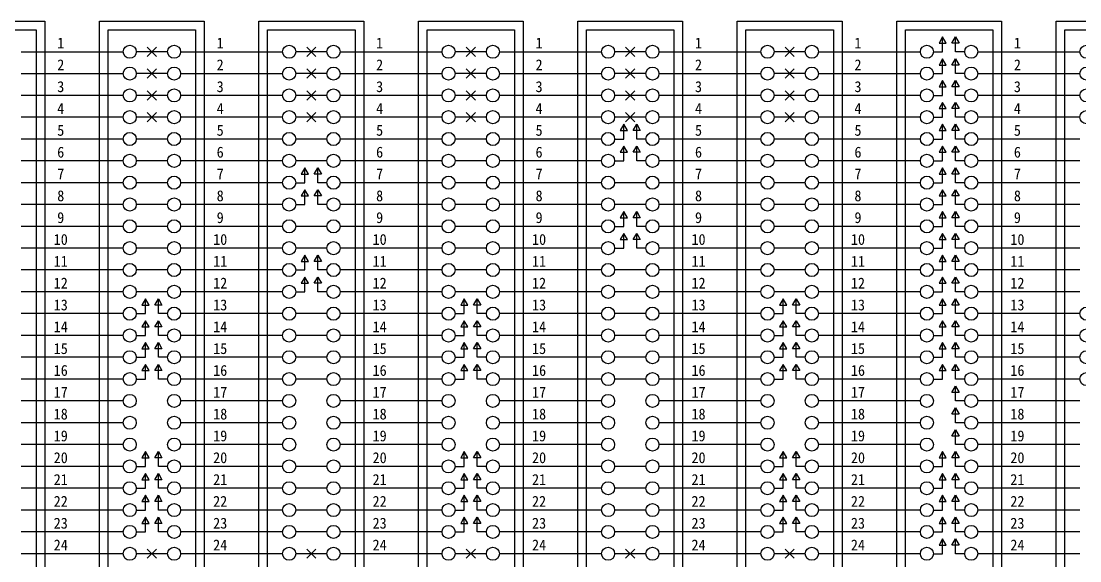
# Model space of a CAD drawing. Extents: x 10526 to 11696, y -1080 to -247.
# Drawn here: x 11138.1 to 11429, y -552.8 to -404.4 of the extents above; entities that cross this region are included whole.
import ezdxf
from ezdxf.enums import TextEntityAlignment as Align

# ---------------------------------------------------------------- set-up
doc = ezdxf.new("R2010")
doc.units = 0
doc.header["$LTSCALE"] = 10
doc.header["$MEASUREMENT"] = 0
for name, color, linetype in [('TN-CABL', 4, 'Continuous'), ('TN-TABL', 3, 'Continuous'), ('TN-TEXT', 3, 'Continuous')]:
    doc.layers.add(name, color=color, linetype=linetype)
doc.styles.get("Standard").update_dxf_attribs({"font": 'GulimChe.ttf'})

msp = doc.modelspace()

# ---------------------------------------------------------------- linework, layer by layer
at = {"layer": 'TN-CABL', "ltscale": 1.5}
for points in [[(11388.76, -412.85), (11391.28, -412.85), (11391.28, -408.79)], [(11397.35, -412.85), (11394.83, -412.85), (11394.83, -408.79)], [(11172.79, -411.57), (11175.33, -414.12)], [(11175.33, -411.57), (11172.79, -414.12)], [(11216.59, -411.57), (11219.13, -414.12)], [(11219.13, -411.57), (11216.59, -414.12)], [(11260.38, -411.57), (11262.93, -414.12)], [(11262.93, -411.57), (11260.38, -414.12)], [(11304.18, -411.57), (11306.73, -414.12)], [(11306.73, -411.57), (11304.18, -414.12)], [(11347.98, -411.57), (11350.53, -414.12)], [(11350.53, -411.57), (11347.98, -414.12)], [(11388.76, -418.85), (11391.28, -418.85), (11391.28, -414.79)], [(11397.35, -418.85), (11394.83, -418.85), (11394.83, -414.79)], [(11172.79, -417.57), (11175.33, -420.12)], [(11175.33, -417.57), (11172.79, -420.12)], [(11216.59, -417.57), (11219.13, -420.12)], [(11219.13, -417.57), (11216.59, -420.12)], [(11260.38, -417.57), (11262.93, -420.12)], [(11262.93, -417.57), (11260.38, -420.12)], [(11304.18, -417.57), (11306.73, -420.12)], [(11306.73, -417.57), (11304.18, -420.12)], [(11347.98, -417.57), (11350.53, -420.12)], [(11350.53, -417.57), (11347.98, -420.12)], [(11388.76, -424.85), (11391.28, -424.85), (11391.28, -420.79)], [(11397.35, -424.85), (11394.83, -424.85), (11394.83, -420.79)], [(11172.79, -423.57), (11175.33, -426.12)], [(11175.33, -423.57), (11172.79, -426.12)], [(11216.59, -423.57), (11219.13, -426.12)], [(11219.13, -423.57), (11216.59, -426.12)], [(11260.38, -423.57), (11262.93, -426.12)], [(11262.93, -423.57), (11260.38, -426.12)], [(11304.18, -423.57), (11306.73, -426.12)], [(11306.73, -423.57), (11304.18, -426.12)], [(11347.98, -423.57), (11350.53, -426.12)], [(11350.53, -423.57), (11347.98, -426.12)], [(11388.76, -430.85), (11391.28, -430.85), (11391.28, -426.79)], [(11397.35, -430.85), (11394.83, -430.85), (11394.83, -426.79)], [(11172.79, -429.57), (11175.33, -432.12)], [(11175.33, -429.57), (11172.79, -432.12)], [(11216.59, -429.57), (11219.13, -432.12)], [(11219.13, -429.57), (11216.59, -432.12)], [(11260.38, -429.57), (11262.93, -432.12)], [(11262.93, -429.57), (11260.38, -432.12)], [(11304.18, -429.57), (11306.73, -432.12)], [(11306.73, -429.57), (11304.18, -432.12)], [(11347.98, -429.57), (11350.53, -432.12)], [(11350.53, -429.57), (11347.98, -432.12)], [(11301.16, -436.85), (11303.68, -436.85), (11303.68, -432.79)], [(11309.75, -436.85), (11307.23, -436.85), (11307.23, -432.79)], [(11388.76, -436.85), (11391.28, -436.85), (11391.28, -432.79)], [(11397.35, -436.85), (11394.83, -436.85), (11394.83, -432.79)], [(11301.16, -442.85), (11303.68, -442.85), (11303.68, -438.79)], [(11309.75, -442.85), (11307.23, -442.85), (11307.23, -438.79)], [(11388.76, -442.85), (11391.28, -442.85), (11391.28, -438.79)], [(11397.35, -442.85), (11394.83, -442.85), (11394.83, -438.79)], [(11213.56, -448.85), (11216.08, -448.85), (11216.08, -444.79)], [(11222.15, -448.85), (11219.63, -448.85), (11219.63, -444.79)], [(11388.76, -448.85), (11391.28, -448.85), (11391.28, -444.79)], [(11397.35, -448.85), (11394.83, -448.85), (11394.83, -444.79)], [(11213.56, -454.85), (11216.08, -454.85), (11216.08, -450.79)], [(11222.15, -454.85), (11219.63, -454.85), (11219.63, -450.79)], [(11388.76, -454.85), (11391.28, -454.85), (11391.28, -450.79)], [(11397.35, -454.85), (11394.83, -454.85), (11394.83, -450.79)], [(11301.16, -460.85), (11303.68, -460.85), (11303.68, -456.79)], [(11309.75, -460.85), (11307.23, -460.85), (11307.23, -456.79)], [(11388.76, -460.85), (11391.28, -460.85), (11391.28, -456.79)], [(11397.35, -460.85), (11394.83, -460.85), (11394.83, -456.79)], [(11301.16, -466.85), (11303.68, -466.85), (11303.68, -462.79)], [(11309.75, -466.85), (11307.23, -466.85), (11307.23, -462.79)], [(11388.76, -466.85), (11391.28, -466.85), (11391.28, -462.79)], [(11397.35, -466.85), (11394.83, -466.85), (11394.83, -462.79)], [(11213.56, -472.85), (11216.08, -472.85), (11216.08, -468.79)], [(11222.15, -472.85), (11219.63, -472.85), (11219.63, -468.79)], [(11388.76, -472.85), (11391.28, -472.85), (11391.28, -468.79)], [(11397.35, -472.85), (11394.83, -472.85), (11394.83, -468.79)], [(11213.56, -478.85), (11216.08, -478.85), (11216.08, -474.79)], [(11222.15, -478.85), (11219.63, -478.85), (11219.63, -474.79)], [(11388.76, -478.85), (11391.28, -478.85), (11391.28, -474.79)], [(11397.35, -478.85), (11394.83, -478.85), (11394.83, -474.79)], [(11169.76, -484.85), (11172.28, -484.85), (11172.28, -480.79)], [(11178.35, -484.85), (11175.83, -484.85), (11175.83, -480.79)], [(11257.36, -484.85), (11259.88, -484.85), (11259.88, -480.79)], [(11265.95, -484.85), (11263.43, -484.85), (11263.43, -480.79)], [(11344.96, -484.85), (11347.48, -484.85), (11347.48, -480.79)], [(11353.55, -484.85), (11351.03, -484.85), (11351.03, -480.79)], [(11388.76, -484.85), (11391.28, -484.85), (11391.28, -480.79)], [(11397.35, -484.85), (11394.83, -484.85), (11394.83, -480.79)], [(11169.76, -490.85), (11172.28, -490.85), (11172.28, -486.79)], [(11178.35, -490.85), (11175.83, -490.85), (11175.83, -486.79)], [(11257.36, -490.85), (11259.88, -490.85), (11259.88, -486.79)], [(11265.95, -490.85), (11263.43, -490.85), (11263.43, -486.79)], [(11344.96, -490.85), (11347.48, -490.85), (11347.48, -486.79)], [(11353.55, -490.85), (11351.03, -490.85), (11351.03, -486.79)], [(11388.76, -490.85), (11391.28, -490.85), (11391.28, -486.79)], [(11397.35, -490.85), (11394.83, -490.85), (11394.83, -486.79)], [(11169.76, -496.85), (11172.28, -496.85), (11172.28, -492.79)], [(11178.35, -496.85), (11175.83, -496.85), (11175.83, -492.79)], [(11257.36, -496.85), (11259.88, -496.85), (11259.88, -492.79)], [(11265.95, -496.85), (11263.43, -496.85), (11263.43, -492.79)], [(11344.96, -496.85), (11347.48, -496.85), (11347.48, -492.79)], [(11353.55, -496.85), (11351.03, -496.85), (11351.03, -492.79)], [(11388.76, -496.85), (11391.28, -496.85), (11391.28, -492.79)], [(11397.35, -496.85), (11394.83, -496.85), (11394.83, -492.79)], [(11169.76, -502.85), (11172.28, -502.85), (11172.28, -498.79)], [(11178.35, -502.85), (11175.83, -502.85), (11175.83, -498.79)], [(11257.36, -502.85), (11259.88, -502.85), (11259.88, -498.79)], [(11265.95, -502.85), (11263.43, -502.85), (11263.43, -498.79)], [(11344.96, -502.85), (11347.48, -502.85), (11347.48, -498.79)], [(11353.55, -502.85), (11351.03, -502.85), (11351.03, -498.79)], [(11388.76, -502.85), (11391.28, -502.85), (11391.28, -498.79)], [(11397.35, -502.85), (11394.83, -502.85), (11394.83, -498.79)], [(11397.35, -508.85), (11394.83, -508.85), (11394.83, -504.79)], [(11397.35, -514.85), (11394.83, -514.85), (11394.83, -510.79)], [(11397.35, -520.85), (11394.83, -520.85), (11394.83, -516.79)], [(11169.76, -526.85), (11172.28, -526.85), (11172.28, -522.79)], [(11178.35, -526.85), (11175.83, -526.85), (11175.83, -522.79)], [(11257.36, -526.85), (11259.88, -526.85), (11259.88, -522.79)], [(11265.95, -526.85), (11263.43, -526.85), (11263.43, -522.79)], [(11344.96, -526.85), (11347.48, -526.85), (11347.48, -522.79)], [(11353.55, -526.85), (11351.03, -526.85), (11351.03, -522.79)], [(11388.76, -526.85), (11391.28, -526.85), (11391.28, -522.79)], [(11397.35, -526.85), (11394.83, -526.85), (11394.83, -522.79)], [(11169.76, -532.85), (11172.28, -532.85), (11172.28, -528.79)], [(11178.35, -532.85), (11175.83, -532.85), (11175.83, -528.79)], [(11257.36, -532.85), (11259.88, -532.85), (11259.88, -528.79)], [(11265.95, -532.85), (11263.43, -532.85), (11263.43, -528.79)], [(11344.96, -532.85), (11347.48, -532.85), (11347.48, -528.79)], [(11353.55, -532.85), (11351.03, -532.85), (11351.03, -528.79)], [(11388.76, -532.85), (11391.28, -532.85), (11391.28, -528.79)], [(11397.35, -532.85), (11394.83, -532.85), (11394.83, -528.79)], [(11169.76, -538.85), (11172.28, -538.85), (11172.28, -534.79)], [(11178.35, -538.85), (11175.83, -538.85), (11175.83, -534.79)], [(11257.36, -538.85), (11259.88, -538.85), (11259.88, -534.79)], [(11265.95, -538.85), (11263.43, -538.85), (11263.43, -534.79)], [(11344.96, -538.85), (11347.48, -538.85), (11347.48, -534.79)], [(11353.55, -538.85), (11351.03, -538.85), (11351.03, -534.79)], [(11388.76, -538.85), (11391.28, -538.85), (11391.28, -534.79)], [(11397.35, -538.85), (11394.83, -538.85), (11394.83, -534.79)], [(11169.76, -544.85), (11172.28, -544.85), (11172.28, -540.79)], [(11178.35, -544.85), (11175.83, -544.85), (11175.83, -540.79)], [(11257.36, -544.85), (11259.88, -544.85), (11259.88, -540.79)], [(11265.95, -544.85), (11263.43, -544.85), (11263.43, -540.79)], [(11344.96, -544.85), (11347.48, -544.85), (11347.48, -540.79)], [(11353.55, -544.85), (11351.03, -544.85), (11351.03, -540.79)], [(11388.76, -544.85), (11391.28, -544.85), (11391.28, -540.79)], [(11397.35, -544.85), (11394.83, -544.85), (11394.83, -540.79)], [(11172.79, -549.57), (11175.33, -552.12)], [(11175.33, -549.57), (11172.79, -552.12)], [(11216.59, -549.57), (11219.13, -552.12)], [(11219.13, -549.57), (11216.59, -552.12)], [(11260.38, -549.57), (11262.93, -552.12)], [(11262.93, -549.57), (11260.38, -552.12)], [(11304.18, -549.57), (11306.73, -552.12)], [(11306.73, -549.57), (11304.18, -552.12)], [(11347.98, -549.57), (11350.53, -552.12)], [(11350.53, -549.57), (11347.98, -552.12)], [(11388.76, -550.85), (11391.28, -550.85), (11391.28, -546.79)], [(11397.35, -550.85), (11394.83, -550.85), (11394.83, -546.79)]]:
    msp.add_lwpolyline(points, dxfattribs=at)
for points in [[(11391.28, -408.79), (11390.3, -410.5), (11392.27, -410.5)], [(11394.83, -408.79), (11395.82, -410.5), (11393.85, -410.5)], [(11391.28, -414.79), (11390.3, -416.5), (11392.27, -416.5)], [(11394.83, -414.79), (11395.82, -416.5), (11393.85, -416.5)], [(11391.28, -420.79), (11390.3, -422.5), (11392.27, -422.5)], [(11394.83, -420.79), (11395.82, -422.5), (11393.85, -422.5)], [(11391.28, -426.79), (11390.3, -428.5), (11392.27, -428.5)], [(11394.83, -426.79), (11395.82, -428.5), (11393.85, -428.5)], [(11303.68, -432.79), (11302.7, -434.5), (11304.67, -434.5)], [(11307.23, -432.79), (11308.22, -434.5), (11306.25, -434.5)], [(11391.28, -432.79), (11390.3, -434.5), (11392.27, -434.5)], [(11394.83, -432.79), (11395.82, -434.5), (11393.85, -434.5)], [(11303.68, -438.79), (11302.7, -440.5), (11304.67, -440.5)], [(11307.23, -438.79), (11308.22, -440.5), (11306.25, -440.5)], [(11391.28, -438.79), (11390.3, -440.5), (11392.27, -440.5)], [(11394.83, -438.79), (11395.82, -440.5), (11393.85, -440.5)], [(11216.08, -444.79), (11215.1, -446.5), (11217.07, -446.5)], [(11219.63, -444.79), (11220.62, -446.5), (11218.65, -446.5)], [(11391.28, -444.79), (11390.3, -446.5), (11392.27, -446.5)], [(11394.83, -444.79), (11395.82, -446.5), (11393.85, -446.5)], [(11216.08, -450.79), (11215.1, -452.5), (11217.07, -452.5)], [(11219.63, -450.79), (11220.62, -452.5), (11218.65, -452.5)], [(11391.28, -450.79), (11390.3, -452.5), (11392.27, -452.5)], [(11394.83, -450.79), (11395.82, -452.5), (11393.85, -452.5)], [(11303.68, -456.79), (11302.7, -458.5), (11304.67, -458.5)], [(11307.23, -456.79), (11308.22, -458.5), (11306.25, -458.5)], [(11391.28, -456.79), (11390.3, -458.5), (11392.27, -458.5)], [(11394.83, -456.79), (11395.82, -458.5), (11393.85, -458.5)], [(11303.68, -462.79), (11302.7, -464.5), (11304.67, -464.5)], [(11307.23, -462.79), (11308.22, -464.5), (11306.25, -464.5)], [(11391.28, -462.79), (11390.3, -464.5), (11392.27, -464.5)], [(11394.83, -462.79), (11395.82, -464.5), (11393.85, -464.5)], [(11216.08, -468.79), (11215.1, -470.5), (11217.07, -470.5)], [(11219.63, -468.79), (11220.62, -470.5), (11218.65, -470.5)], [(11391.28, -468.79), (11390.3, -470.5), (11392.27, -470.5)], [(11394.83, -468.79), (11395.82, -470.5), (11393.85, -470.5)], [(11216.08, -474.79), (11215.1, -476.5), (11217.07, -476.5)], [(11219.63, -474.79), (11220.62, -476.5), (11218.65, -476.5)], [(11391.28, -474.79), (11390.3, -476.5), (11392.27, -476.5)], [(11394.83, -474.79), (11395.82, -476.5), (11393.85, -476.5)], [(11172.28, -480.79), (11171.3, -482.5), (11173.27, -482.5)], [(11175.83, -480.79), (11176.82, -482.5), (11174.85, -482.5)], [(11259.88, -480.79), (11258.9, -482.5), (11260.87, -482.5)], [(11263.43, -480.79), (11264.42, -482.5), (11262.45, -482.5)], [(11347.48, -480.79), (11346.5, -482.5), (11348.47, -482.5)], [(11351.03, -480.79), (11352.02, -482.5), (11350.05, -482.5)], [(11391.28, -480.79), (11390.3, -482.5), (11392.27, -482.5)], [(11394.83, -480.79), (11395.82, -482.5), (11393.85, -482.5)], [(11172.28, -486.79), (11171.3, -488.5), (11173.27, -488.5)], [(11175.83, -486.79), (11176.82, -488.5), (11174.85, -488.5)], [(11259.88, -486.79), (11258.9, -488.5), (11260.87, -488.5)], [(11263.43, -486.79), (11264.42, -488.5), (11262.45, -488.5)], [(11347.48, -486.79), (11346.5, -488.5), (11348.47, -488.5)], [(11351.03, -486.79), (11352.02, -488.5), (11350.05, -488.5)], [(11391.28, -486.79), (11390.3, -488.5), (11392.27, -488.5)], [(11394.83, -486.79), (11395.82, -488.5), (11393.85, -488.5)], [(11172.28, -492.79), (11171.3, -494.5), (11173.27, -494.5)], [(11175.83, -492.79), (11176.82, -494.5), (11174.85, -494.5)], [(11259.88, -492.79), (11258.9, -494.5), (11260.87, -494.5)], [(11263.43, -492.79), (11264.42, -494.5), (11262.45, -494.5)], [(11347.48, -492.79), (11346.5, -494.5), (11348.47, -494.5)], [(11351.03, -492.79), (11352.02, -494.5), (11350.05, -494.5)], [(11391.28, -492.79), (11390.3, -494.5), (11392.27, -494.5)], [(11394.83, -492.79), (11395.82, -494.5), (11393.85, -494.5)], [(11172.28, -498.79), (11171.3, -500.5), (11173.27, -500.5)], [(11175.83, -498.79), (11176.82, -500.5), (11174.85, -500.5)], [(11259.88, -498.79), (11258.9, -500.5), (11260.87, -500.5)], [(11263.43, -498.79), (11264.42, -500.5), (11262.45, -500.5)], [(11347.48, -498.79), (11346.5, -500.5), (11348.47, -500.5)], [(11351.03, -498.79), (11352.02, -500.5), (11350.05, -500.5)], [(11391.28, -498.79), (11390.3, -500.5), (11392.27, -500.5)], [(11394.83, -498.79), (11395.82, -500.5), (11393.85, -500.5)], [(11394.83, -504.79), (11395.82, -506.5), (11393.85, -506.5)], [(11394.83, -510.79), (11395.82, -512.5), (11393.85, -512.5)], [(11394.83, -516.79), (11395.82, -518.5), (11393.85, -518.5)], [(11172.28, -522.79), (11171.3, -524.5), (11173.27, -524.5)], [(11175.83, -522.79), (11176.82, -524.5), (11174.85, -524.5)], [(11259.88, -522.79), (11258.9, -524.5), (11260.87, -524.5)], [(11263.43, -522.79), (11264.42, -524.5), (11262.45, -524.5)], [(11347.48, -522.79), (11346.5, -524.5), (11348.47, -524.5)], [(11351.03, -522.79), (11352.02, -524.5), (11350.05, -524.5)], [(11391.28, -522.79), (11390.3, -524.5), (11392.27, -524.5)], [(11394.83, -522.79), (11395.82, -524.5), (11393.85, -524.5)], [(11172.28, -528.79), (11171.3, -530.5), (11173.27, -530.5)], [(11175.83, -528.79), (11176.82, -530.5), (11174.85, -530.5)], [(11259.88, -528.79), (11258.9, -530.5), (11260.87, -530.5)], [(11263.43, -528.79), (11264.42, -530.5), (11262.45, -530.5)], [(11347.48, -528.79), (11346.5, -530.5), (11348.47, -530.5)], [(11351.03, -528.79), (11352.02, -530.5), (11350.05, -530.5)], [(11391.28, -528.79), (11390.3, -530.5), (11392.27, -530.5)], [(11394.83, -528.79), (11395.82, -530.5), (11393.85, -530.5)], [(11172.28, -534.79), (11171.3, -536.5), (11173.27, -536.5)], [(11175.83, -534.79), (11176.82, -536.5), (11174.85, -536.5)], [(11259.88, -534.79), (11258.9, -536.5), (11260.87, -536.5)], [(11263.43, -534.79), (11264.42, -536.5), (11262.45, -536.5)], [(11347.48, -534.79), (11346.5, -536.5), (11348.47, -536.5)], [(11351.03, -534.79), (11352.02, -536.5), (11350.05, -536.5)], [(11391.28, -534.79), (11390.3, -536.5), (11392.27, -536.5)], [(11394.83, -534.79), (11395.82, -536.5), (11393.85, -536.5)], [(11172.28, -540.79), (11171.3, -542.5), (11173.27, -542.5)], [(11175.83, -540.79), (11176.82, -542.5), (11174.85, -542.5)], [(11259.88, -540.79), (11258.9, -542.5), (11260.87, -542.5)], [(11263.43, -540.79), (11264.42, -542.5), (11262.45, -542.5)], [(11347.48, -540.79), (11346.5, -542.5), (11348.47, -542.5)], [(11351.03, -540.79), (11352.02, -542.5), (11350.05, -542.5)], [(11391.28, -540.79), (11390.3, -542.5), (11392.27, -542.5)], [(11394.83, -540.79), (11395.82, -542.5), (11393.85, -542.5)], [(11391.28, -546.79), (11390.3, -548.5), (11392.27, -548.5)], [(11394.83, -546.79), (11395.82, -548.5), (11393.85, -548.5)]]:
    msp.add_lwpolyline(points, close=True, dxfattribs=at)
at = {"layer": 'TN-CABL', "flags": 128}
for points in [[(11138.15, -412.85), (11166.17, -412.85)], [(11178.35, -412.85), (11169.76, -412.85)], [(11181.95, -412.85), (11209.97, -412.85)], [(11222.15, -412.85), (11213.56, -412.85)], [(11225.75, -412.85), (11253.77, -412.85)], [(11265.95, -412.85), (11257.36, -412.85)], [(11269.55, -412.85), (11297.57, -412.85)], [(11309.75, -412.85), (11301.16, -412.85)], [(11313.35, -412.85), (11341.37, -412.85)], [(11353.55, -412.85), (11344.96, -412.85)], [(11357.15, -412.85), (11385.17, -412.85)], [(11400.95, -412.85), (11428.97, -412.85)], [(11138.15, -418.85), (11166.17, -418.85)], [(11178.35, -418.85), (11169.76, -418.85)], [(11181.95, -418.85), (11209.97, -418.85)], [(11222.15, -418.85), (11213.56, -418.85)], [(11225.75, -418.85), (11253.77, -418.85)], [(11265.95, -418.85), (11257.36, -418.85)], [(11269.55, -418.85), (11297.57, -418.85)], [(11309.75, -418.85), (11301.16, -418.85)], [(11313.35, -418.85), (11341.37, -418.85)], [(11353.55, -418.85), (11344.96, -418.85)], [(11357.15, -418.85), (11385.17, -418.85)], [(11400.95, -418.85), (11428.97, -418.85)], [(11166.17, -424.85), (11138.15, -424.85)], [(11178.35, -424.85), (11169.76, -424.85)], [(11209.97, -424.85), (11181.95, -424.85)], [(11222.15, -424.85), (11213.56, -424.85)], [(11253.77, -424.85), (11225.75, -424.85)], [(11265.95, -424.85), (11257.36, -424.85)], [(11297.57, -424.85), (11269.55, -424.85)], [(11309.75, -424.85), (11301.16, -424.85)], [(11341.37, -424.85), (11313.35, -424.85)], [(11353.55, -424.85), (11344.96, -424.85)], [(11385.17, -424.85), (11357.15, -424.85)], [(11428.97, -424.85), (11400.95, -424.85)], [(11166.17, -430.85), (11138.15, -430.85)], [(11178.35, -430.85), (11169.76, -430.85)], [(11209.97, -430.85), (11181.95, -430.85)], [(11222.15, -430.85), (11213.56, -430.85)], [(11253.77, -430.85), (11225.75, -430.85)], [(11265.95, -430.85), (11257.36, -430.85)], [(11297.57, -430.85), (11269.55, -430.85)], [(11309.75, -430.85), (11301.16, -430.85)], [(11341.37, -430.85), (11313.35, -430.85)], [(11353.55, -430.85), (11344.96, -430.85)], [(11385.17, -430.85), (11357.15, -430.85)], [(11428.97, -430.85), (11400.95, -430.85)], [(11166.17, -436.85), (11138.15, -436.85)], [(11178.35, -436.85), (11169.76, -436.85)], [(11209.97, -436.85), (11181.95, -436.85)], [(11222.15, -436.85), (11213.56, -436.85)], [(11253.77, -436.85), (11225.75, -436.85)], [(11265.95, -436.85), (11257.36, -436.85)], [(11297.57, -436.85), (11269.55, -436.85)], [(11341.37, -436.85), (11313.35, -436.85)], [(11353.55, -436.85), (11344.96, -436.85)], [(11385.17, -436.85), (11357.15, -436.85)], [(11428.97, -436.85), (11400.95, -436.85)], [(11166.17, -442.85), (11138.15, -442.85)], [(11178.35, -442.85), (11169.76, -442.85)], [(11209.97, -442.85), (11181.95, -442.85)], [(11222.15, -442.85), (11213.56, -442.85)], [(11253.77, -442.85), (11225.75, -442.85)], [(11265.95, -442.85), (11257.36, -442.85)], [(11297.57, -442.85), (11269.55, -442.85)], [(11341.37, -442.85), (11313.35, -442.85)], [(11353.55, -442.85), (11344.96, -442.85)], [(11385.17, -442.85), (11357.15, -442.85)], [(11428.97, -442.85), (11400.95, -442.85)], [(11166.17, -448.85), (11138.15, -448.85)], [(11178.35, -448.85), (11169.76, -448.85)], [(11209.97, -448.85), (11181.95, -448.85)], [(11253.77, -448.85), (11225.75, -448.85)], [(11265.95, -448.85), (11257.36, -448.85)], [(11297.57, -448.85), (11269.55, -448.85)], [(11309.75, -448.85), (11301.16, -448.85)], [(11341.37, -448.85), (11313.35, -448.85)], [(11353.55, -448.85), (11344.96, -448.85)], [(11385.17, -448.85), (11357.15, -448.85)], [(11428.97, -448.85), (11400.95, -448.85)], [(11166.17, -454.85), (11138.15, -454.85)], [(11178.35, -454.85), (11169.76, -454.85)], [(11209.97, -454.85), (11181.95, -454.85)], [(11253.77, -454.85), (11225.75, -454.85)], [(11265.95, -454.85), (11257.36, -454.85)], [(11297.57, -454.85), (11269.55, -454.85)], [(11309.75, -454.85), (11301.16, -454.85)], [(11341.37, -454.85), (11313.35, -454.85)], [(11353.55, -454.85), (11344.96, -454.85)], [(11385.17, -454.85), (11357.15, -454.85)], [(11428.97, -454.85), (11400.95, -454.85)], [(11166.17, -460.85), (11138.15, -460.85)], [(11178.35, -460.85), (11169.76, -460.85)], [(11209.97, -460.85), (11181.95, -460.85)], [(11222.15, -460.85), (11213.56, -460.85)], [(11253.77, -460.85), (11225.75, -460.85)], [(11265.95, -460.85), (11257.36, -460.85)], [(11297.57, -460.85), (11269.55, -460.85)], [(11341.37, -460.85), (11313.35, -460.85)], [(11353.55, -460.85), (11344.96, -460.85)], [(11385.17, -460.85), (11357.15, -460.85)], [(11428.97, -460.85), (11400.95, -460.85)], [(11166.17, -466.85), (11138.15, -466.85)], [(11178.35, -466.85), (11169.76, -466.85)], [(11209.97, -466.85), (11181.95, -466.85)], [(11222.15, -466.85), (11213.56, -466.85)], [(11253.77, -466.85), (11225.75, -466.85)], [(11265.95, -466.85), (11257.36, -466.85)], [(11297.57, -466.85), (11269.55, -466.85)], [(11341.37, -466.85), (11313.35, -466.85)], [(11353.55, -466.85), (11344.96, -466.85)], [(11385.17, -466.85), (11357.15, -466.85)], [(11428.97, -466.85), (11400.95, -466.85)], [(11166.17, -472.85), (11138.15, -472.85)], [(11178.35, -472.85), (11169.76, -472.85)], [(11209.97, -472.85), (11181.95, -472.85)], [(11253.77, -472.85), (11225.75, -472.85)], [(11265.95, -472.85), (11257.36, -472.85)], [(11297.57, -472.85), (11269.55, -472.85)], [(11309.75, -472.85), (11301.16, -472.85)], [(11341.37, -472.85), (11313.35, -472.85)], [(11353.55, -472.85), (11344.96, -472.85)], [(11385.17, -472.85), (11357.15, -472.85)], [(11428.97, -472.85), (11400.95, -472.85)], [(11166.17, -478.85), (11138.15, -478.85)], [(11178.35, -478.85), (11169.76, -478.85)], [(11209.97, -478.85), (11181.95, -478.85)], [(11253.77, -478.85), (11225.75, -478.85)], [(11265.95, -478.85), (11257.36, -478.85)], [(11297.57, -478.85), (11269.55, -478.85)], [(11309.75, -478.85), (11301.16, -478.85)], [(11341.37, -478.85), (11313.35, -478.85)], [(11353.55, -478.85), (11344.96, -478.85)], [(11385.17, -478.85), (11357.15, -478.85)], [(11428.97, -478.85), (11400.95, -478.85)], [(11166.17, -484.85), (11138.15, -484.85)], [(11209.97, -484.85), (11181.95, -484.85)], [(11222.15, -484.85), (11213.56, -484.85)], [(11253.77, -484.85), (11225.75, -484.85)], [(11297.57, -484.85), (11269.55, -484.85)], [(11309.75, -484.85), (11301.16, -484.85)], [(11341.37, -484.85), (11313.35, -484.85)], [(11385.17, -484.85), (11357.15, -484.85)], [(11428.97, -484.85), (11400.95, -484.85)], [(11166.17, -490.85), (11138.15, -490.85)], [(11209.97, -490.85), (11181.95, -490.85)], [(11222.15, -490.85), (11213.56, -490.85)], [(11253.77, -490.85), (11225.75, -490.85)], [(11297.57, -490.85), (11269.55, -490.85)], [(11309.75, -490.85), (11301.16, -490.85)], [(11341.37, -490.85), (11313.35, -490.85)], [(11385.17, -490.85), (11357.15, -490.85)], [(11428.97, -490.85), (11400.95, -490.85)], [(11166.17, -496.85), (11138.15, -496.85)], [(11209.97, -496.85), (11181.95, -496.85)], [(11222.15, -496.85), (11213.56, -496.85)], [(11253.77, -496.85), (11225.75, -496.85)], [(11297.57, -496.85), (11269.55, -496.85)], [(11309.75, -496.85), (11301.16, -496.85)], [(11341.37, -496.85), (11313.35, -496.85)], [(11385.17, -496.85), (11357.15, -496.85)], [(11428.97, -496.85), (11400.95, -496.85)], [(11166.17, -502.85), (11138.15, -502.85)], [(11209.97, -502.85), (11181.95, -502.85)], [(11222.15, -502.85), (11213.56, -502.85)], [(11253.77, -502.85), (11225.75, -502.85)], [(11297.57, -502.85), (11269.55, -502.85)], [(11309.75, -502.85), (11301.16, -502.85)], [(11341.37, -502.85), (11313.35, -502.85)], [(11385.17, -502.85), (11357.15, -502.85)], [(11428.97, -502.85), (11400.95, -502.85)], [(11166.17, -508.85), (11138.15, -508.85)], [(11209.97, -508.85), (11181.95, -508.85)], [(11253.77, -508.85), (11225.75, -508.85)], [(11297.57, -508.85), (11269.55, -508.85)], [(11341.37, -508.85), (11313.35, -508.85)], [(11385.17, -508.85), (11357.15, -508.85)], [(11428.97, -508.85), (11400.95, -508.85)], [(11166.17, -514.85), (11138.15, -514.85)], [(11209.97, -514.85), (11181.95, -514.85)], [(11253.77, -514.85), (11225.75, -514.85)], [(11297.57, -514.85), (11269.55, -514.85)], [(11341.37, -514.85), (11313.35, -514.85)], [(11385.17, -514.85), (11357.15, -514.85)], [(11428.97, -514.85), (11400.95, -514.85)], [(11166.17, -520.85), (11138.15, -520.85)], [(11209.97, -520.85), (11181.95, -520.85)], [(11253.77, -520.85), (11225.75, -520.85)], [(11297.57, -520.85), (11269.55, -520.85)], [(11341.37, -520.85), (11313.35, -520.85)], [(11385.17, -520.85), (11357.15, -520.85)], [(11428.97, -520.85), (11400.95, -520.85)], [(11166.17, -526.85), (11138.15, -526.85)], [(11209.97, -526.85), (11181.95, -526.85)], [(11222.15, -526.85), (11213.56, -526.85)], [(11253.77, -526.85), (11225.75, -526.85)], [(11297.57, -526.85), (11269.55, -526.85)], [(11309.75, -526.85), (11301.16, -526.85)], [(11341.37, -526.85), (11313.35, -526.85)], [(11385.17, -526.85), (11357.15, -526.85)], [(11428.97, -526.85), (11400.95, -526.85)], [(11166.17, -532.85), (11138.15, -532.85)], [(11209.97, -532.85), (11181.95, -532.85)], [(11222.15, -532.85), (11213.56, -532.85)], [(11253.77, -532.85), (11225.75, -532.85)], [(11297.57, -532.85), (11269.55, -532.85)], [(11309.75, -532.85), (11301.16, -532.85)], [(11341.37, -532.85), (11313.35, -532.85)], [(11385.17, -532.85), (11357.15, -532.85)], [(11428.97, -532.85), (11400.95, -532.85)], [(11166.17, -538.85), (11138.15, -538.85)], [(11209.97, -538.85), (11181.95, -538.85)], [(11222.15, -538.85), (11213.56, -538.85)], [(11253.77, -538.85), (11225.75, -538.85)], [(11297.57, -538.85), (11269.55, -538.85)], [(11309.75, -538.85), (11301.16, -538.85)], [(11341.37, -538.85), (11313.35, -538.85)], [(11385.17, -538.85), (11357.15, -538.85)], [(11428.97, -538.85), (11400.95, -538.85)], [(11166.17, -544.85), (11138.15, -544.85)], [(11209.97, -544.85), (11181.95, -544.85)], [(11222.15, -544.85), (11213.56, -544.85)], [(11253.77, -544.85), (11225.75, -544.85)], [(11297.57, -544.85), (11269.55, -544.85)], [(11309.75, -544.85), (11301.16, -544.85)], [(11341.37, -544.85), (11313.35, -544.85)], [(11385.17, -544.85), (11357.15, -544.85)], [(11428.97, -544.85), (11400.95, -544.85)], [(11166.17, -550.85), (11138.15, -550.85)], [(11178.35, -550.85), (11169.76, -550.85)], [(11209.97, -550.85), (11181.95, -550.85)], [(11222.15, -550.85), (11213.56, -550.85)], [(11253.77, -550.85), (11225.75, -550.85)], [(11265.95, -550.85), (11257.36, -550.85)], [(11297.57, -550.85), (11269.55, -550.85)], [(11309.75, -550.85), (11301.16, -550.85)], [(11341.37, -550.85), (11313.35, -550.85)], [(11353.55, -550.85), (11344.96, -550.85)], [(11385.17, -550.85), (11357.15, -550.85)], [(11428.97, -550.85), (11400.95, -550.85)]]:
    msp.add_lwpolyline(points, dxfattribs=at)
at = {"layer": 'TN-TABL'}
for points in [[(11115.86, -404.45), (11144.66, -404.45), (11144.66, -703.25), (11115.86, -703.25)], [(11118.26, -406.85), (11142.26, -406.85), (11142.26, -700.85), (11118.26, -700.85)], [(11159.66, -404.45), (11188.46, -404.45), (11188.46, -703.25), (11159.66, -703.25)], [(11162.06, -406.85), (11186.06, -406.85), (11186.06, -700.85), (11162.06, -700.85)], [(11203.46, -404.45), (11232.26, -404.45), (11232.26, -703.25), (11203.46, -703.25)], [(11205.86, -406.85), (11229.86, -406.85), (11229.86, -700.85), (11205.86, -700.85)], [(11247.26, -404.45), (11276.06, -404.45), (11276.06, -703.25), (11247.26, -703.25)], [(11249.66, -406.85), (11273.66, -406.85), (11273.66, -700.85), (11249.66, -700.85)], [(11291.06, -404.45), (11319.86, -404.45), (11319.86, -703.25), (11291.06, -703.25)], [(11293.46, -406.85), (11317.46, -406.85), (11317.46, -700.85), (11293.46, -700.85)], [(11334.86, -404.45), (11363.66, -404.45), (11363.66, -703.25), (11334.86, -703.25)], [(11337.26, -406.85), (11361.26, -406.85), (11361.26, -700.85), (11337.26, -700.85)], [(11378.66, -404.45), (11407.46, -404.45), (11407.46, -703.25), (11378.66, -703.25)], [(11381.06, -406.85), (11405.06, -406.85), (11405.06, -700.85), (11381.06, -700.85)], [(11422.46, -404.45), (11451.26, -404.45), (11451.26, -703.25), (11422.46, -703.25)], [(11424.86, -406.85), (11448.86, -406.85), (11448.86, -700.85), (11424.86, -700.85)]]:
    msp.add_lwpolyline(points, close=True, dxfattribs=at)
at = {"layer": 'TN-TABL', "ltscale": 0.6}
for centre in [(11167.97, -412.85), (11180.15, -412.85), (11211.77, -412.85), (11223.95, -412.85), (11255.57, -412.85), (11267.75, -412.85), (11299.37, -412.85), (11311.55, -412.85), (11343.17, -412.85), (11355.35, -412.85), (11386.97, -412.85), (11399.15, -412.85), (11430.77, -412.85), (11167.97, -418.85), (11180.15, -418.85), (11211.77, -418.85), (11223.95, -418.85), (11255.57, -418.85), (11267.75, -418.85), (11299.37, -418.85), (11311.55, -418.85), (11343.17, -418.85), (11355.35, -418.85), (11386.97, -418.85), (11399.15, -418.85), (11430.77, -418.85), (11167.97, -424.85), (11180.15, -424.85), (11211.77, -424.85), (11223.95, -424.85), (11255.57, -424.85), (11267.75, -424.85), (11299.37, -424.85), (11311.55, -424.85), (11343.17, -424.85), (11355.35, -424.85), (11386.97, -424.85), (11399.15, -424.85), (11430.77, -424.85), (11167.97, -430.85), (11180.15, -430.85), (11211.77, -430.85), (11223.95, -430.85), (11255.57, -430.85), (11267.75, -430.85), (11299.37, -430.85), (11311.55, -430.85), (11343.17, -430.85), (11355.35, -430.85), (11386.97, -430.85), (11399.15, -430.85), (11430.77, -430.85), (11167.97, -436.85), (11180.15, -436.85), (11211.77, -436.85), (11223.95, -436.85), (11255.57, -436.85), (11267.75, -436.85), (11299.37, -436.85), (11311.55, -436.85), (11343.17, -436.85), (11355.35, -436.85), (11386.97, -436.85), (11399.15, -436.85), (11167.97, -442.85), (11180.15, -442.85), (11211.77, -442.85), (11223.95, -442.85), (11255.57, -442.85), (11267.75, -442.85), (11299.37, -442.85), (11311.55, -442.85), (11343.17, -442.85), (11355.35, -442.85), (11386.97, -442.85), (11399.15, -442.85), (11167.97, -448.85), (11180.15, -448.85), (11211.77, -448.85), (11223.95, -448.85), (11255.57, -448.85), (11267.75, -448.85), (11299.37, -448.85), (11311.55, -448.85), (11343.17, -448.85), (11355.35, -448.85), (11386.97, -448.85), (11399.15, -448.85), (11167.97, -454.85), (11180.15, -454.85), (11211.77, -454.85), (11223.95, -454.85), (11255.57, -454.85), (11267.75, -454.85), (11299.37, -454.85), (11311.55, -454.85), (11343.17, -454.85), (11355.35, -454.85), (11386.97, -454.85), (11399.15, -454.85), (11167.97, -460.85), (11180.15, -460.85), (11211.77, -460.85), (11223.95, -460.85), (11255.57, -460.85), (11267.75, -460.85), (11299.37, -460.85), (11311.55, -460.85), (11343.17, -460.85), (11355.35, -460.85), (11386.97, -460.85), (11399.15, -460.85), (11167.97, -466.85), (11180.15, -466.85), (11211.77, -466.85), (11223.95, -466.85), (11255.57, -466.85), (11267.75, -466.85), (11299.37, -466.85), (11311.55, -466.85), (11343.17, -466.85), (11355.35, -466.85), (11386.97, -466.85), (11399.15, -466.85), (11167.97, -472.85), (11180.15, -472.85), (11211.77, -472.85), (11223.95, -472.85), (11255.57, -472.85), (11267.75, -472.85), (11299.37, -472.85), (11311.55, -472.85), (11343.17, -472.85), (11355.35, -472.85), (11386.97, -472.85), (11399.15, -472.85), (11167.97, -478.85), (11180.15, -478.85), (11211.77, -478.85), (11223.95, -478.85), (11255.57, -478.85), (11267.75, -478.85), (11299.37, -478.85), (11311.55, -478.85), (11343.17, -478.85), (11355.35, -478.85), (11386.97, -478.85), (11399.15, -478.85), (11167.97, -484.85), (11180.15, -484.85), (11211.77, -484.85), (11223.95, -484.85), (11255.57, -484.85), (11267.75, -484.85), (11299.37, -484.85), (11311.55, -484.85), (11343.17, -484.85), (11355.35, -484.85), (11386.97, -484.85), (11399.15, -484.85), (11430.77, -484.85), (11167.97, -490.85), (11180.15, -490.85), (11211.77, -490.85), (11223.95, -490.85), (11255.57, -490.85), (11267.75, -490.85), (11299.37, -490.85), (11311.55, -490.85), (11343.17, -490.85), (11355.35, -490.85), (11386.97, -490.85), (11399.15, -490.85), (11430.77, -490.85), (11167.97, -496.85), (11180.15, -496.85), (11211.77, -496.85), (11223.95, -496.85), (11255.57, -496.85), (11267.75, -496.85), (11299.37, -496.85), (11311.55, -496.85), (11343.17, -496.85), (11355.35, -496.85), (11386.97, -496.85), (11399.15, -496.85), (11430.77, -496.85), (11167.97, -502.85), (11180.15, -502.85), (11211.77, -502.85), (11223.95, -502.85), (11255.57, -502.85), (11267.75, -502.85), (11299.37, -502.85), (11311.55, -502.85), (11343.17, -502.85), (11355.35, -502.85), (11386.97, -502.85), (11399.15, -502.85), (11430.77, -502.85), (11167.97, -508.85), (11180.15, -508.85), (11211.77, -508.85), (11223.95, -508.85), (11255.57, -508.85), (11267.75, -508.85), (11299.37, -508.85), (11311.55, -508.85), (11343.17, -508.85), (11355.35, -508.85), (11386.97, -508.85), (11399.15, -508.85), (11167.97, -514.85), (11180.15, -514.85), (11211.77, -514.85), (11223.95, -514.85), (11255.57, -514.85), (11267.75, -514.85), (11299.37, -514.85), (11311.55, -514.85), (11343.17, -514.85), (11355.35, -514.85), (11386.97, -514.85), (11399.15, -514.85), (11167.97, -520.85), (11180.15, -520.85), (11211.77, -520.85), (11223.95, -520.85), (11255.57, -520.85), (11267.75, -520.85), (11299.37, -520.85), (11311.55, -520.85), (11343.17, -520.85), (11355.35, -520.85), (11386.97, -520.85), (11399.15, -520.85), (11167.97, -526.85), (11180.15, -526.85), (11211.77, -526.85), (11223.95, -526.85), (11255.57, -526.85), (11267.75, -526.85), (11299.37, -526.85), (11311.55, -526.85), (11343.17, -526.85), (11355.35, -526.85), (11386.97, -526.85), (11399.15, -526.85), (11167.97, -532.85), (11180.15, -532.85), (11211.77, -532.85), (11223.95, -532.85), (11255.57, -532.85), (11267.75, -532.85), (11299.37, -532.85), (11311.55, -532.85), (11343.17, -532.85), (11355.35, -532.85), (11386.97, -532.85), (11399.15, -532.85), (11167.97, -538.85), (11180.15, -538.85), (11211.77, -538.85), (11223.95, -538.85), (11255.57, -538.85), (11267.75, -538.85), (11299.37, -538.85), (11311.55, -538.85), (11343.17, -538.85), (11355.35, -538.85), (11386.97, -538.85), (11399.15, -538.85), (11167.97, -544.85), (11180.15, -544.85), (11211.77, -544.85), (11223.95, -544.85), (11255.57, -544.85), (11267.75, -544.85), (11299.37, -544.85), (11311.55, -544.85), (11343.17, -544.85), (11355.35, -544.85), (11386.97, -544.85), (11399.15, -544.85), (11167.97, -550.85), (11180.15, -550.85), (11211.77, -550.85), (11223.95, -550.85), (11255.57, -550.85), (11267.75, -550.85), (11299.37, -550.85), (11311.55, -550.85), (11343.17, -550.85), (11355.35, -550.85), (11386.97, -550.85), (11399.15, -550.85)]:
    msp.add_circle(centre, 1.8, dxfattribs=at)

# ---------------------------------------------------------------- texts
at = {"layer": 'TN-TEXT'}
for s, p in [('1', (11149.02, -410.45)), ('1', (11192.82, -410.45)), ('1', (11236.62, -410.45)), ('1', (11280.42, -410.45)), ('1', (11324.22, -410.45)), ('1', (11368.02, -410.45)), ('1', (11411.82, -410.45)), ('2', (11149.02, -416.45)), ('2', (11192.82, -416.45)), ('2', (11236.62, -416.45)), ('2', (11280.42, -416.45)), ('2', (11324.22, -416.45)), ('2', (11368.02, -416.45)), ('2', (11411.82, -416.45)), ('3', (11149.02, -422.45)), ('3', (11192.82, -422.45)), ('3', (11236.62, -422.45)), ('3', (11280.42, -422.45)), ('3', (11324.22, -422.45)), ('3', (11368.02, -422.45)), ('3', (11411.82, -422.45)), ('4', (11149.02, -428.45)), ('4', (11192.82, -428.45)), ('4', (11236.62, -428.45)), ('4', (11280.42, -428.45)), ('4', (11324.22, -428.45)), ('4', (11368.02, -428.45)), ('4', (11411.82, -428.45)), ('5', (11149.02, -434.45)), ('5', (11192.82, -434.45)), ('5', (11236.62, -434.45)), ('5', (11280.42, -434.45)), ('5', (11324.22, -434.45)), ('5', (11368.02, -434.45)), ('5', (11411.82, -434.45)), ('6', (11149.02, -440.45)), ('6', (11192.82, -440.45)), ('6', (11236.62, -440.45)), ('6', (11280.42, -440.45)), ('6', (11324.22, -440.45)), ('6', (11368.02, -440.45)), ('6', (11411.82, -440.45)), ('7', (11149.02, -446.45)), ('7', (11192.82, -446.45)), ('7', (11236.62, -446.45)), ('7', (11280.42, -446.45)), ('7', (11324.22, -446.45)), ('7', (11368.02, -446.45)), ('7', (11411.82, -446.45)), ('8', (11149.02, -452.45)), ('8', (11192.82, -452.45)), ('8', (11236.62, -452.45)), ('8', (11280.42, -452.45)), ('8', (11324.22, -452.45)), ('8', (11368.02, -452.45)), ('8', (11411.82, -452.45)), ('9', (11149.02, -458.45)), ('9', (11192.82, -458.45)), ('9', (11236.62, -458.45)), ('9', (11280.42, -458.45)), ('9', (11324.22, -458.45)), ('9', (11368.02, -458.45)), ('9', (11411.82, -458.45)), ('10', (11149.02, -464.45)), ('10', (11192.82, -464.45)), ('10', (11236.62, -464.45)), ('10', (11280.42, -464.45)), ('10', (11324.22, -464.45)), ('10', (11368.02, -464.45)), ('10', (11411.82, -464.45)), ('11', (11149.02, -470.45)), ('11', (11192.82, -470.45)), ('11', (11236.62, -470.45)), ('11', (11280.42, -470.45)), ('11', (11324.22, -470.45)), ('11', (11368.02, -470.45)), ('11', (11411.82, -470.45)), ('12', (11149.02, -476.45)), ('12', (11192.82, -476.45)), ('12', (11236.62, -476.45)), ('12', (11280.42, -476.45)), ('12', (11324.22, -476.45)), ('12', (11368.02, -476.45)), ('12', (11411.82, -476.45)), ('13', (11149.02, -482.45)), ('13', (11192.82, -482.45)), ('13', (11236.62, -482.45)), ('13', (11280.42, -482.45)), ('13', (11324.22, -482.45)), ('13', (11368.02, -482.45)), ('13', (11411.82, -482.45)), ('14', (11149.02, -488.45)), ('14', (11192.82, -488.45)), ('14', (11236.62, -488.45)), ('14', (11280.42, -488.45)), ('14', (11324.22, -488.45)), ('14', (11368.02, -488.45)), ('14', (11411.82, -488.45)), ('15', (11149.02, -494.45)), ('15', (11192.82, -494.45)), ('15', (11236.62, -494.45)), ('15', (11280.42, -494.45)), ('15', (11324.22, -494.45)), ('15', (11368.02, -494.45)), ('15', (11411.82, -494.45)), ('16', (11149.02, -500.45)), ('16', (11192.82, -500.45)), ('16', (11236.62, -500.45)), ('16', (11280.42, -500.45)), ('16', (11324.22, -500.45)), ('16', (11368.02, -500.45)), ('16', (11411.82, -500.45)), ('17', (11149.02, -506.45)), ('17', (11192.82, -506.45)), ('17', (11236.62, -506.45)), ('17', (11280.42, -506.45)), ('17', (11324.22, -506.45)), ('17', (11368.02, -506.45)), ('17', (11411.82, -506.45)), ('18', (11149.02, -512.45)), ('18', (11192.82, -512.45)), ('18', (11236.62, -512.45)), ('18', (11280.42, -512.45)), ('18', (11324.22, -512.45)), ('18', (11368.02, -512.45)), ('18', (11411.82, -512.45)), ('19', (11149.02, -518.45)), ('19', (11192.82, -518.45)), ('19', (11236.62, -518.45)), ('19', (11280.42, -518.45)), ('19', (11324.22, -518.45)), ('19', (11368.02, -518.45)), ('19', (11411.82, -518.45)), ('20', (11149.02, -524.45)), ('20', (11192.82, -524.45)), ('20', (11236.62, -524.45)), ('20', (11280.42, -524.45)), ('20', (11324.22, -524.45)), ('20', (11368.02, -524.45)), ('20', (11411.82, -524.45)), ('21', (11149.02, -530.45)), ('21', (11192.82, -530.45)), ('21', (11236.62, -530.45)), ('21', (11280.42, -530.45)), ('21', (11324.22, -530.45)), ('21', (11368.02, -530.45)), ('21', (11411.82, -530.45)), ('22', (11149.02, -536.45)), ('22', (11192.82, -536.45)), ('22', (11236.62, -536.45)), ('22', (11280.42, -536.45)), ('22', (11324.22, -536.45)), ('22', (11368.02, -536.45)), ('22', (11411.82, -536.45)), ('23', (11149.02, -542.45)), ('23', (11192.82, -542.45)), ('23', (11236.62, -542.45)), ('23', (11280.42, -542.45)), ('23', (11324.22, -542.45)), ('23', (11368.02, -542.45)), ('23', (11411.82, -542.45)), ('24', (11149.02, -548.45)), ('24', (11192.82, -548.45)), ('24', (11236.62, -548.45)), ('24', (11280.42, -548.45)), ('24', (11324.22, -548.45)), ('24', (11368.02, -548.45)), ('24', (11411.82, -548.45))]:
    msp.add_text(s, height=3, dxfattribs=at).set_placement(p, align=Align.MIDDLE_CENTER)

doc.saveas('drawing.dxf')
